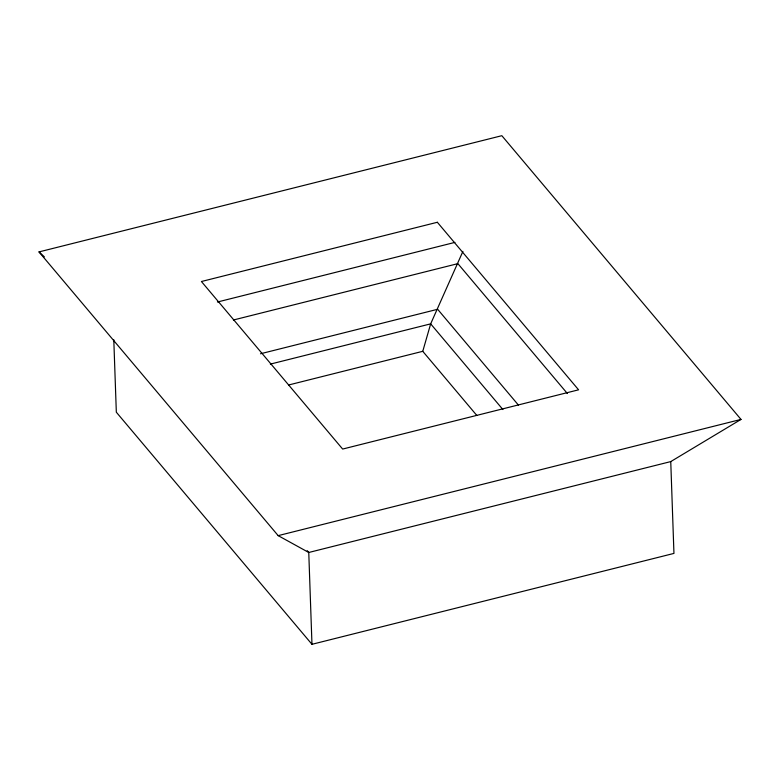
<?xml version="1.0" encoding="UTF-8"?>
<svg xmlns="http://www.w3.org/2000/svg" width="780" height="780" viewBox="0 0 780 780"><rect width="100%" height="100%" fill="white"/><g stroke="black" fill="none" stroke-linecap="round" stroke-linejoin="round"><path stroke-width="1.17" d="M476.785 415.409L422.76 351.312L430.667 323.856L462.91 251.374M670.751 461.594L741 419.416L501.833 135.691L39 251.911L278.168 535.636L308.763 552.484L670.751 461.594L673.949 553.41L311.971 644.309L116.327 412.21L113.792 339.719M217.425 302.026L454.935 242.385M233.395 320.005L457.88 263.64L567.382 393.529M260.5 353.769L437.658 309.28L518.456 405.132M270.368 364.104L430.667 323.856L502.895 409.539M288.649 384.988L422.76 351.312M278.168 535.636L741 419.416M39 251.911L44.362 256.854M307.193 550.631L308.763 552.484L311.971 644.309M437.346 222.271L201.416 281.512L342.654 449.056L578.584 389.815L437.346 222.271"/></g></svg>
